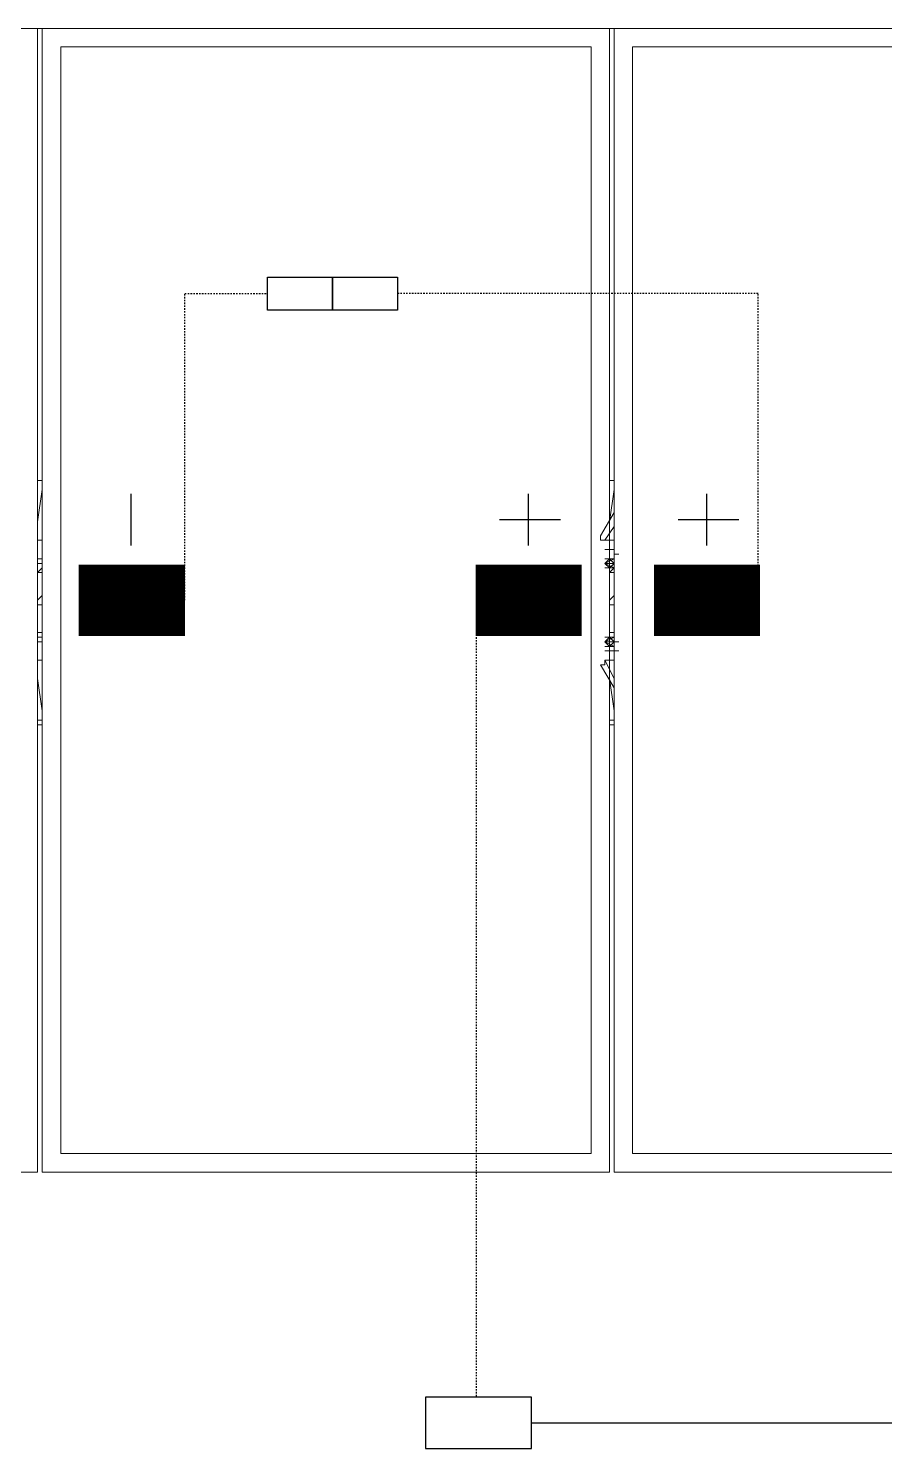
# Model space of a CAD drawing. Header units: feet. Extents: x -13743 to 68376, y -48 to 67763.
# Drawn here: x 3328.4 to 3388.5, y 4913.7 to 5013.5 of the extents above; entities that cross this region are included whole.
import ezdxf
from ezdxf.lldxf.tags import DXFTag

# ---------------------------------------------------------------- set-up
doc = ezdxf.new("R2010")
doc.units = ezdxf.units.FT
doc.header["$MEASUREMENT"] = 0
doc.linetypes.add('HIDDEN', pattern=[0.375, 0.25, -0.125])
for name, color, linetype in [('E-DC HARNESS-POS', 10, 'DC HARNESS CABLE'), ('E-HARN-COMP', 8, 'Continuous'), ('E-TRNK-CABL-NEG', 6, 'HIDDEN'), ('E-TRUNK-CABLE-POS', 6, 'HIDDEN'), ('Polarity-Text', 7, 'Continuous')]:
    doc.layers.add(name, color=color, linetype=linetype)
doc.styles.get("Standard").update_dxf_attribs({"font": 'arial.ttf'})
tags = doc.linetypes.add('DC HARNESS CABLE', pattern='A,0.5,-0.2,["DH",Standard,S=0.1,R=0,X=-0.1,Y=-0.05],-0.2', length=0.9).pattern_tags.tags
tags[6] = DXFTag(74, 10)

# ---------------------------------------------------------------- blocks, each defined once
blk = doc.blocks.new('A$C47dfd34d')
at = {"lineweight": 5}
for points in [[(6.06642, 0.41332), (6.06642, 0), (6.27141, 0), (6.27141, 0.41332)], [(6.27308, 0.41332), (6.27308, 0), (6.47807, 0), (6.47807, 0.41332)], [(6.27308, 0), (6.27308, 0.41332)], [(6.47974, 0.41332), (6.47974, 0), (6.68473, 0), (6.68473, 0.41332)], [(6.47974, 0), (6.47974, 0.41332)], [(6.4714, 0.40665), (6.4714, 0.00667), (6.27974, 0.00667), (6.27974, 0.40665)], [(6.27974, 0.00667), (6.27974, 0.40665)], [(6.67639, 0.40665), (6.67639, 0.00667), (6.4864, 0.00667), (6.4864, 0.40665)], [(6.4864, 0.00667), (6.4864, 0.40665)], [(6.27308, 0.24999), (6.27141, 0.24999)], [(6.47974, 0.24999), (6.47807, 0.24999)], [(6.47974, 0.22832), (6.4764, 0.22832), (6.47974, 0.23332), (6.4764, 0.22832), (6.47974, 0.22832), (6.4764, 0.22832), (6.47474, 0.22832), (6.47474, 0.22999), (6.47974, 0.23832), (6.47474, 0.22999), (6.47474, 0.22832), (6.4764, 0.22832), (6.47807, 0.22832), (6.4764, 0.22832), (6.47807, 0.22832)], [(6.4764, 0.22166), (6.47807, 0.22166), (6.47974, 0.22166), (6.47974, 0.21999), (6.47974, 0.22166), (6.47807, 0.22166)], [(6.47974, 0.21832), (6.47974, 0.21999), (6.47807, 0.22166), (6.4764, 0.21999)], [(6.47974, 0.21832), (6.47974, 0.21999), (6.47807, 0.22166), (6.4764, 0.21999)], [(6.47974, 0.21999), (6.47974, 0.22166), (6.4764, 0.21999), (6.47807, 0.21832)], [(6.47974, 0.21999), (6.47807, 0.21999)], [(6.47974, 0.21999), (6.47807, 0.21999)], [(6.47807, 0.19333), (6.4764, 0.19333)], [(6.47974, 0.18999), (6.47974, 0.19166), (6.47807, 0.19333), (6.4764, 0.19166)], [(6.47974, 0.18999), (6.47974, 0.19166), (6.47807, 0.19333), (6.4764, 0.19166)], [(6.47974, 0.19166), (6.47974, 0.19333), (6.4764, 0.19166), (6.47807, 0.18999)], [(6.47807, 0.18999), (6.4764, 0.18999), (6.47807, 0.18999), (6.47974, 0.18999)], [(6.47974, 0.18666), (6.47974, 0.18833), (6.47974, 0.18999), (6.47974, 0.18833), (6.4764, 0.18833), (6.47974, 0.18833)], [(6.47974, 0.19166), (6.47807, 0.19166)], [(6.47974, 0.19166), (6.47807, 0.19166)], [(6.4764, 0.18499), (6.4764, 0.18333), (6.47474, 0.18333), (6.47974, 0.17499), (6.47474, 0.18333), (6.4764, 0.18333)], [(6.47974, 0.17833), (6.4764, 0.18499), (6.47974, 0.18499), (6.4764, 0.18499)], [(6.47807, 0.18499), (6.4764, 0.18499)]]:
    blk.add_lwpolyline(points, close=True, dxfattribs=at)
for points in [[(8.12634, 0.41332), (6.06642, 0.41332)], [(6.27308, 0), (6.27308, 0.41332)], [(6.47974, 0), (6.47974, 0.41332)], [(6.27974, 0.00667), (6.27974, 0.40665)], [(6.4864, 0.00667), (6.4864, 0.40665)], [(6.27141, 0.23499), (6.27308, 0.24666), (6.27308, 0.24332)], [(6.47807, 0.23499), (6.47974, 0.24666), (6.47974, 0.24332)], [(6.47474, 0.22999), (6.47974, 0.23832)], [(6.4764, 0.22832), (6.47974, 0.23332)], [(6.27141, 0.22832), (6.27308, 0.22832)], [(6.27308, 0.22166), (6.27141, 0.22166)], [(6.47807, 0.21832), (6.47974, 0.21832), (6.47974, 0.19333), (6.47807, 0.19333), (6.4764, 0.19333), (6.47807, 0.19333), (6.47974, 0.19333), (6.47974, 0.19166), (6.47807, 0.19166), (6.47974, 0.19166), (6.47807, 0.19166), (6.47974, 0.19166), (6.47807, 0.19166), (6.47974, 0.19166), (6.47807, 0.19166), (6.47974, 0.19166), (6.47807, 0.19166), (6.47974, 0.19166), (6.47807, 0.19166), (6.47974, 0.19166), (6.47807, 0.19166), (6.47974, 0.19166), (6.47807, 0.19166), (6.47974, 0.19166), (6.47807, 0.19166), (6.47974, 0.19166), (6.4814, 0.19166), (6.47974, 0.19166), (6.47807, 0.19166), (6.47807, 0.21999), (6.47974, 0.21999), (6.47807, 0.21999), (6.47974, 0.21999), (6.47807, 0.21999), (6.47974, 0.21999), (6.47807, 0.21999), (6.47974, 0.21999), (6.47807, 0.21999), (6.47974, 0.21999), (6.47807, 0.21999), (6.4764, 0.21999), (6.47807, 0.21832), (6.47807, 0.21999), (6.47974, 0.21999), (6.47807, 0.21999), (6.47974, 0.21999), (6.47807, 0.21999), (6.47974, 0.21999), (6.47807, 0.21999), (6.47974, 0.21999), (6.47807, 0.21999), (6.47974, 0.21999), (6.47807, 0.21999), (6.47807, 0.21832), (6.4764, 0.21999), (6.47807, 0.21832), (6.47807, 0.21999), (6.47974, 0.21999), (6.47974, 0.22166), (6.47807, 0.22166), (6.4764, 0.22166), (6.47807, 0.22166), (6.47974, 0.22166), (6.47974, 0.22332), (6.4814, 0.22332), (6.47974, 0.22332), (6.47974, 0.22499), (6.4764, 0.22499)], [(6.4814, 0.22332), (6.47974, 0.22332), (6.47974, 0.22499), (6.4764, 0.22499), (6.47974, 0.22499), (6.47974, 0.22332), (6.47974, 0.22166), (6.47807, 0.22166), (6.4764, 0.22166), (6.47807, 0.22166), (6.47974, 0.22166), (6.47974, 0.22332)], [(6.47807, 0.22166), (6.47807, 0.22166)], [(6.47974, 0.22166), (6.47807, 0.22166)], [(6.47974, 0.22166), (6.47974, 0.22166)], [(6.27141, 0.21999), (6.27308, 0.21999)], [(6.27308, 0.21666), (6.27141, 0.21666), (6.27308, 0.21832)], [(6.4764, 0.21999), (6.47807, 0.21999)], [(6.4764, 0.21832), (6.47807, 0.21832)], [(6.4764, 0.21832), (6.47807, 0.21832)], [(6.47807, 0.21999), (6.47974, 0.21999)], [(6.47807, 0.21999), (6.47974, 0.21999)], [(6.47807, 0.21999), (6.47974, 0.21999)], [(6.47807, 0.21999), (6.47974, 0.21999)], [(6.47807, 0.21999), (6.47974, 0.21999)], [(6.47807, 0.21999), (6.47974, 0.21999)], [(6.47807, 0.21832), (6.47974, 0.21832)], [(6.47807, 0.21832), (6.47974, 0.21832)], [(6.47807, 0.21832), (6.47807, 0.21832)], [(6.47974, 0.21666), (6.47807, 0.21666), (6.47974, 0.21832)], [(6.47974, 0.21832), (6.47974, 0.19333)], [(6.47974, 0.21832), (6.47974, 0.21832)], [(6.47974, 0.19333), (6.47974, 0.21832)], [(6.27141, 0.20666), (6.27308, 0.20832)], [(6.47807, 0.20666), (6.47974, 0.20832)], [(6.27308, 0.20499), (6.27141, 0.20499)], [(6.47974, 0.20499), (6.47807, 0.20499)], [(6.27141, 0.19499), (6.27308, 0.19499)], [(6.27308, 0.19333), (6.27141, 0.19333)], [(6.27141, 0.19166), (6.27308, 0.19166)], [(6.47807, 0.19333), (6.4764, 0.19333)], [(6.4764, 0.19333), (6.47807, 0.19333)], [(6.47974, 0.19333), (6.47807, 0.19333), (6.4764, 0.19333)], [(6.47807, 0.19166), (6.47807, 0.18999), (6.4764, 0.19166)], [(6.4764, 0.19166), (6.47807, 0.18999), (6.47807, 0.19166)], [(6.4764, 0.19166), (6.47807, 0.19166)], [(6.4764, 0.19166), (6.47807, 0.18999), (6.47807, 0.19166)], [(6.4764, 0.19166), (6.47807, 0.19166)], [(6.47807, 0.18999), (6.47974, 0.18999), (6.47974, 0.18833), (6.4764, 0.18833)], [(6.47807, 0.19499), (6.47974, 0.19499)], [(6.47807, 0.19166), (6.47974, 0.19166), (6.47974, 0.19333), (6.47807, 0.19333)], [(6.47974, 0.19333), (6.47807, 0.19333)], [(6.47807, 0.19333), (6.47974, 0.19333), (6.47974, 0.19166), (6.47807, 0.19166)], [(6.47974, 0.19333), (6.47807, 0.19333)], [(6.47807, 0.19333), (6.47807, 0.19333)], [(6.47807, 0.19166), (6.47974, 0.19166)], [(6.47807, 0.19166), (6.47974, 0.19166)], [(6.47807, 0.19166), (6.47974, 0.19166)], [(6.47807, 0.19166), (6.47974, 0.19166)], [(6.47807, 0.19166), (6.47974, 0.19166)], [(6.47807, 0.19166), (6.47974, 0.19166)], [(6.47807, 0.18999), (6.47807, 0.18999)], [(6.47974, 0.19333), (6.47974, 0.19333)], [(6.47974, 0.18999), (6.47974, 0.18999)], [(6.27308, 0.18499), (6.27141, 0.18499)], [(6.47974, 0.17833), (6.4764, 0.18499), (6.47974, 0.18499)], [(6.47974, 0.18499), (6.47807, 0.18499)], [(6.47974, 0.18833), (6.47974, 0.18666)], [(6.47974, 0.18833), (6.4814, 0.18833)], [(6.47974, 0.17499), (6.47474, 0.18333)], [(6.27308, 0.16999), (6.27308, 0.16666), (6.27141, 0.17833)], [(6.47974, 0.16999), (6.47974, 0.16666), (6.47807, 0.17833)], [(6.27308, 0.16666), (6.27308, 0.16666)], [(6.47974, 0.16666), (6.47974, 0.16666)], [(6.27141, 0.16333), (6.27308, 0.16333)], [(6.27141, 0.16166), (6.27308, 0.16166)], [(6.47807, 0.16333), (6.47974, 0.16333)], [(6.47807, 0.16166), (6.47974, 0.16166)]]:
    blk.add_lwpolyline(points, dxfattribs=at)

msp = doc.modelspace()

# ---------------------------------------------------------------- linework, layer by layer
at = {"layer": 'E-DC HARNESS-POS', "ltscale": 0.5}
msp.add_lwpolyline([(3363.706, 4915.55), (3397.134, 4915.55)], dxfattribs=at)
at = {"layer": 'E-HARN-COMP'}
for points in [[(3349.731, 4996.016), (3349.731, 4993.691), (3345.167, 4993.691), (3345.167, 4996.016)], [(3354.295, 4996.016), (3354.295, 4993.691), (3349.731, 4993.691), (3349.731, 4996.016)], [(3363.706, 4913.743), (3363.706, 4917.356), (3356.251, 4917.356), (3356.251, 4913.743)]]:
    msp.add_lwpolyline(points, close=True, dxfattribs=at)
at = {"layer": 'E-HARN-COMP', "const_width": 5}
for points in [[(3319.778, 4973.318), (3327.233, 4973.318)], [(3339.368, 4973.318), (3331.914, 4973.318)], [(3359.775, 4973.318), (3367.229, 4973.318)], [(3379.758, 4973.318), (3372.303, 4973.318)]]:
    msp.add_lwpolyline(points, dxfattribs=at)
at = {"layer": 'E-TRNK-CABL-NEG', "ltscale": 0.1}
msp.add_lwpolyline([(3339.368, 4973.318), (3339.368, 4994.853), (3345.167, 4994.853)], dxfattribs=at)
at = {"layer": 'E-TRUNK-CABLE-POS', "ltscale": 0.1}
for points in [[(3379.608, 4973.318), (3379.608, 4994.853), (3354.295, 4994.853)], [(3359.825, 4973.318), (3359.825, 4917.356)]]:
    msp.add_lwpolyline(points, dxfattribs=at)
at = {"layer": 'Polarity-Text'}
for p, q in [((3335.564, 4980.783), (3335.564, 4977.163)), ((3363.465, 4980.783), (3363.465, 4977.163)), ((3375.993, 4980.783), (3375.993, 4977.163)), ((3365.741, 4978.973), (3361.466, 4978.973)), ((3378.269, 4978.973), (3373.995, 4978.973))]:
    msp.add_line(p, q, dxfattribs=at)

# ---------------------------------------------------------------- block references
at = {"xscale": 194.318304, "yscale": 194.318304, "zscale": 194.318304}
msp.add_blockref('A$C47dfd34d', (2110.378, 4933.16), dxfattribs=at)

doc.saveas('drawing.dxf')
